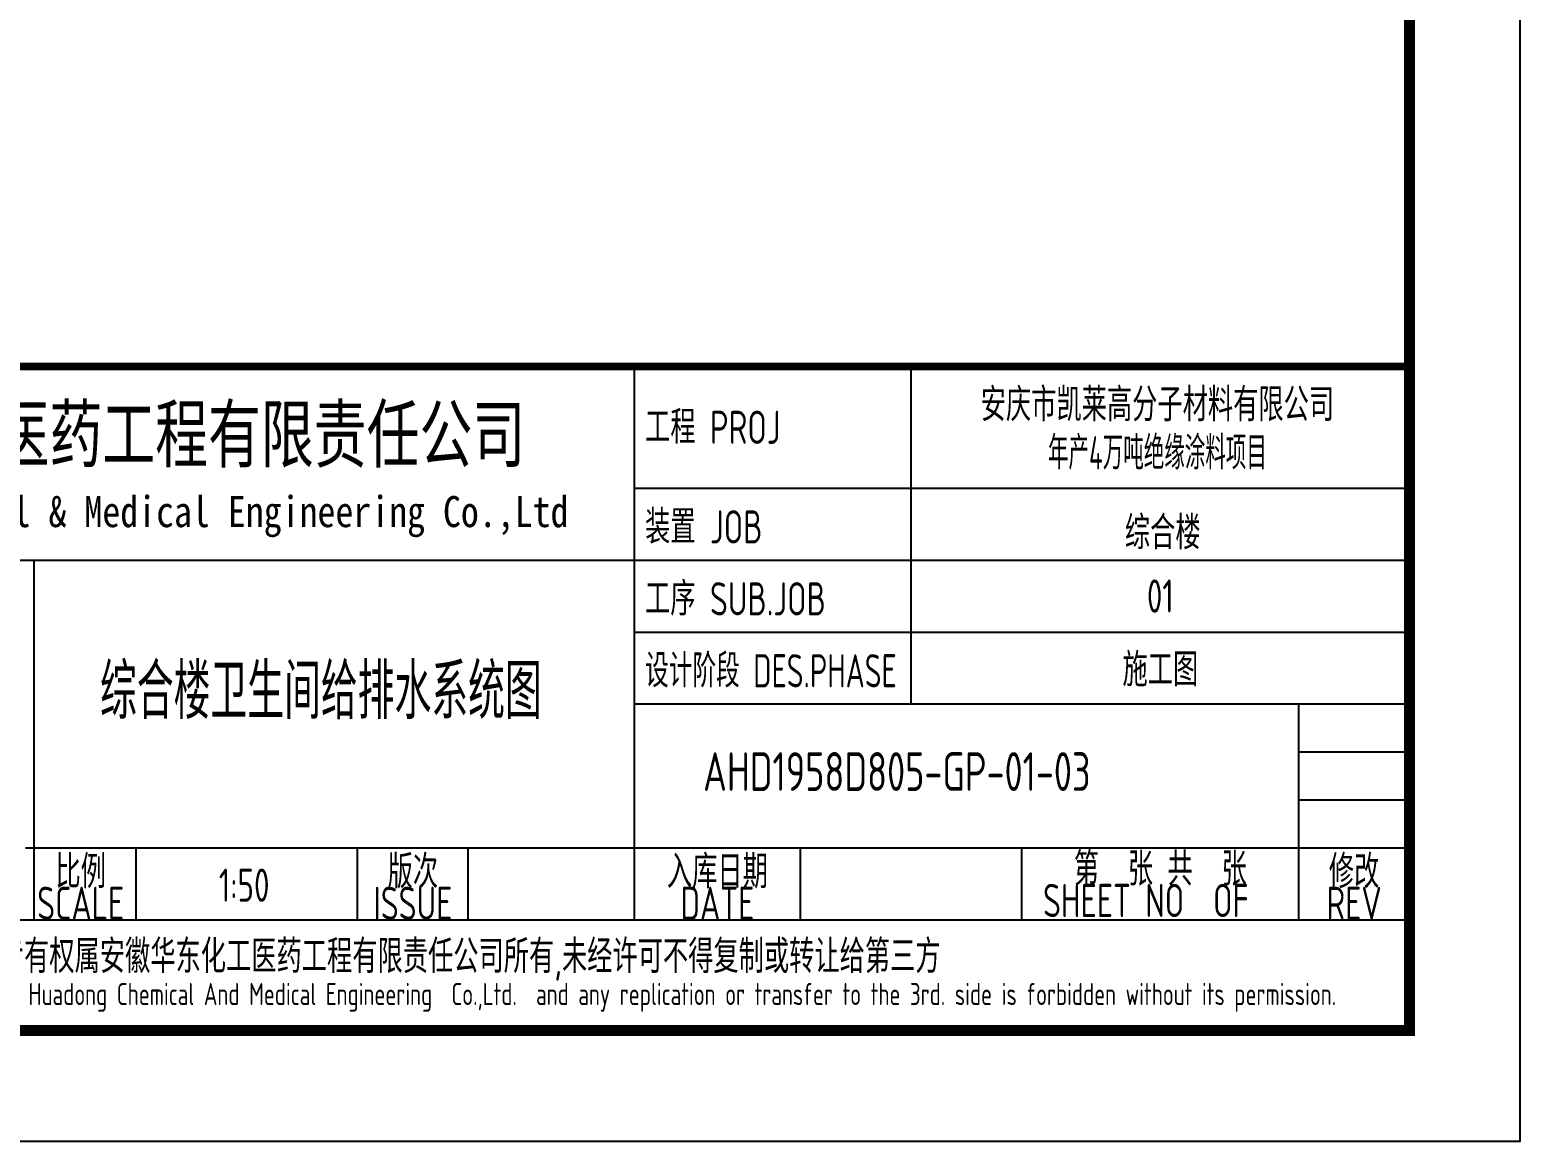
# Model space of a CAD drawing. Extents: x 6128144 to 12201635, y -1670122 to -706096.
# Drawn here: x 6272281 to 6279011, y -753340 to -748319 of the extents above; entities that cross this region are included whole.
import ezdxf
from ezdxf.enums import TextEntityAlignment as Align

# ---------------------------------------------------------------- set-up
doc = ezdxf.new("R2010")
doc.units = 0
doc.header["$LTSCALE"] = 1000
doc.header["$MEASUREMENT"] = 0
doc.layers.get('0').update_dxf_attribs({"linetype": 'CONTINUOUS'})
doc.layers.add('PUB_TITLE', color=4, linetype='CONTINUOUS')
doc.layers.add('TEXT_给水', color=7, linetype='CONTINUOUS')
doc.styles.add('AHD', font='sceie.shx', dxfattribs={"width": 0.7, "bigfont": 'sceic.shx'})
doc.styles.add('sceie', font='sceie.shx', dxfattribs={"bigfont": 'sceic.shx'})
doc.styles.add('宋体', font='', dxfattribs={"width": 0.7})
doc.styles.get('宋体').set_extended_font_data('SimSun')

msp = doc.modelspace()

# ---------------------------------------------------------------- linework, layer by layer
for p, q in [((6275011.2, -752339.6), (6275011.2, -749839.6)), ((6276261.2, -751364.6), (6276261.2, -749839.6)), ((6278511.2, -752839.6), (6278511.2, -749839.6)), ((6275011.2, -750389.6), (6278511.2, -750389.6)), ((6269511.2, -750714.6), (6275011.2, -750714.6)), ((6272301.2, -752339.6), (6272301.2, -750714.6)), ((6272301.2, -752339.6), (6272301.2, -750714.6)), ((6272301.2, -752339.6), (6272301.2, -750714.6)), ((6272301.2, -752339.6), (6272301.2, -750714.6)), ((6275011.2, -750714.6), (6278511.2, -750714.6)), ((6275011.2, -751039.6), (6278511.2, -751039.6)), ((6275011.2, -751364.6), (6278511.2, -751364.6)), ((6278011.2, -752339.6), (6278011.2, -751364.6)), ((6278011.2, -751581.2), (6278511.2, -751581.2)), ((6278011.2, -751797.9), (6278511.2, -751797.9)), ((6272261.2, -752014.6), (6278511.2, -752014.6)), ((6272761.2, -752339.6), (6272761.2, -752014.6)), ((6273761.2, -752339.6), (6273761.2, -752014.6)), ((6274261.2, -752339.6), (6274261.2, -752014.6)), ((6275761.2, -752339.6), (6275761.2, -752014.6)), ((6276761.2, -752339.6), (6276761.2, -752014.6)), ((6269511.2, -752339.6), (6278511.2, -752339.6)), ((6269511.2, -752839.6), (6278511.2, -752839.6))]:
    msp.add_line(p, q)
at = {"const_width": 35}
msp.add_lwpolyline([(6278511.2, -749839.6), (6269511.2, -749839.6)], dxfattribs=at)
at = {"layer": 'PUB_TITLE', "color": 4}
msp.add_lwpolyline([(6236961.2, -753339.6), (6279011.2, -753339.6), (6279011.2, -723639.6), (6236961.2, -723639.6)], close=True, dxfattribs=at)
at = {"layer": 'PUB_TITLE', "color": 4, "const_width": 50}
msp.add_lwpolyline([(6238211.2, -752839.6), (6278511.2, -752839.6), (6278511.2, -724139.6), (6238211.2, -724139.6)], close=True, dxfattribs=at)

# ---------------------------------------------------------------- texts
for s, height, style, width, p in [('安庆市凯莱高分子材料有限公司', 150, 'sceie', 0.8, (6277373.1, -750004.5)), ('安徽华东化工医药工程有限责任公司', 250, '宋体', 0.7, (6272608.7, -750139.6)), ('年产4万吨绝缘涂料项目', 150, 'sceie', 0.65, (6277373.1, -750222)), ('Anhui Huadong Chemical & Medical Engineering Co.,Ltd', 140, '宋体', 0.85, (6272608.7, -750514.6)), ('综合楼', 150, 'sceie', 0.8, (6277397, -750582.6)), ('01', 150, 'sceie', 0.8, (6277386.2, -750877.1)), ('施工图', 150, 'sceie', 0.8, (6277386.2, -751202.1)), ('综合楼卫生间给排水系统图', 250, 'AHD', 0.7, (6273595.7, -751294.5)), ('比例', 150, 'sceie', 0.8, (6272511.2, -752114.6)), ('版次', 150, 'sceie', 0.8, (6274011.2, -752114.6)), ('入库日期', 150, 'sceie', 0.8, (6275386.2, -752114.6)), ('第  张 共  张', 150, 'sceie', 0.8, (6277386.2, -752102.1)), ('修改', 150, 'sceie', 0.8, (6278261.2, -752114.6)), ('1:50', 150, 'sceie', 0.8, (6273249.2, -752183)), ('SCALE', 150, 'sceie', 0.8, (6272511.2, -752264.6)), ('ISSUE', 150, 'sceie', 0.8, (6274011.2, -752264.6)), ('DATE', 150, 'sceie', 0.8, (6275386.2, -752264.6)), ('SHEET NO  OF  ', 150, 'sceie', 0.8, (6277386.2, -752252.1)), ('REV', 150, 'sceie', 0.8, (6278261.2, -752264.6)), ('本文件专有权属安徽华东化工医药工程有限责任公司所有,未经许可不得复制或转让给第三方', 150, 'sceie', 0.8, (6274096.8, -752514)), ('The proprietary right of this document belongs to Anhui Huadong Chemical And Medical Engineering  Co.,Ltd.  and any replication or transfer to the 3rd. side is forbidden without its permission. ', 100, 'AHD', 0.8, (6274007.4, -752689.6))]:
    msp.add_text(s, height=height, dxfattribs=dict(style=style, width=width)).set_placement(p, align=Align.MIDDLE)
at = {"style": 'sceie'}
for s, width, p in [('工程 PROJ', 0.8, (6275059.7, -750189.6)), ('装置 JOB', 0.8, (6275059.7, -750639.6)), ('工序 SUB.JOB', 0.8, (6275059.7, -750964.6)), ('设计阶段 DES.PHASE', 0.75, (6275059.7, -751289.6))]:
    msp.add_text(s, height=150, dxfattribs=dict(at, width=width)).set_placement(p)
at = {"layer": 'TEXT_给水', "color": 4, "style": 'sceie', "width": 0.8}
msp.add_text('AHD1958D805-GP-01-03', height=175, dxfattribs=at).set_placement((6275321.7, -751757.3))

doc.saveas('drawing.dxf')
